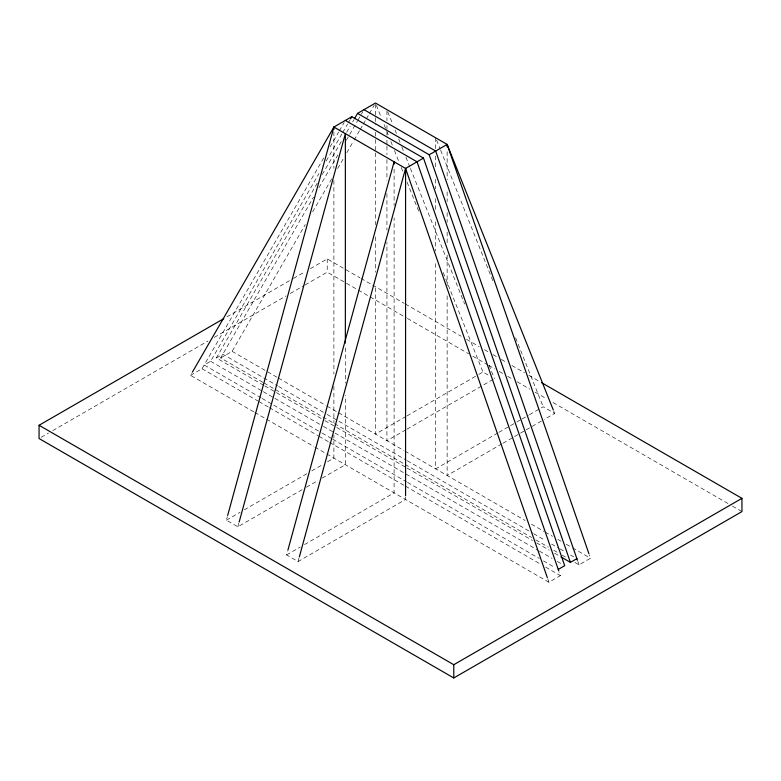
<?xml version="1.0" encoding="UTF-8"?>
<svg xmlns="http://www.w3.org/2000/svg" width="781" height="781" viewBox="0 0 781 781"><rect width="100%" height="100%" fill="white"/><g stroke="black" fill="none" stroke-linecap="round" stroke-linejoin="round"><path stroke-width="0.59" stroke-dasharray="3.9 2.93" d="M302.149 489.667L237.854 526.794L226.383 520.175L227.349 516.641M237.854 526.794L238.82 523.26M405.573 497.048L405.573 499.479L298.059 561.549L286.588 554.93L287.554 551.396M298.059 561.549L299.025 558.024M253.786 411.851L190.544 375.339L191.765 373.22M190.544 375.339L202.015 368.72L324.056 157.323M330.109 146.838L338.671 132.018M339.266 130.993L344.148 122.529M261.069 397.841L204.163 364.991L210.616 361.271L318.951 173.626M326.253 160.974L342.078 133.561M342.683 132.516L347.555 124.081M348.16 123.027L349.986 119.864M263.763 385.336L216.347 357.952L317.379 182.959M322.25 174.534L341.727 140.795M346.588 132.36L350.239 126.034M352.68 121.826L353.9 119.718M262.806 382.3L220.652 357.952L313.484 197.163M318.96 187.674L337.831 154.989M346.305 140.307L357.308 121.26M357.893 120.225L362.784 111.771M220.652 357.952L232.113 351.333L305.312 224.547M312.634 211.866L332.159 178.058M337.646 168.55L343.747 157.987M346.793 152.705L353.51 141.078M354.115 140.024L359.602 130.515M360.217 129.461L362.657 125.233M363.263 124.179L365.703 119.952M366.318 118.888L368.759 114.661M369.364 113.606L374.245 105.152M226.949 316.803L292.397 279.022M293.451 278.417L305.068 271.71M310.34 268.664L327.229 258.911L359.943 277.802M41.168 437.311L48.559 433.045M52.786 430.604L207.951 341.014M214.287 337.363L286.061 295.921M290.288 293.48L304.004 285.563M305.068 284.948L327.229 272.149L406.374 317.847M216.347 357.952L222.8 354.232L277.597 385.873M226.383 520.175L240.089 512.258M244.297 509.827L307.548 473.315M311.756 470.875L323.354 464.187M327.571 461.747L333.897 458.096L333.897 434.978M406.032 416.449L375.466 434.099L375.466 285.612M407.086 415.843L477.708 375.065M478.763 374.46L482.98 372.029L489.238 375.641M306.367 487.237L317.955 480.54M322.172 478.109L345.358 464.724L345.358 395.342M405.905 429.765L386.937 440.718L386.937 242.325M406.96 429.159L493.397 379.254M286.588 554.93L300.295 547.022M304.512 544.582L394.102 492.86L394.102 217.792M497.858 432.957L435.671 468.854L435.671 261.947M498.913 432.342L509.456 426.26M510.51 425.655L515.782 422.609M516.837 422.004L521.054 419.563M522.108 418.958L528.425 415.307M529.479 414.701L543.185 406.784L554.656 413.403L544.113 419.495M501.949 443.833L447.142 475.483L447.142 295.345M503.003 443.227L513.547 437.145M514.601 436.53L525.144 430.448M526.199 429.833L543.059 420.1M314.919 447.142L548.916 582.245L560.387 575.626L559.186 572.161M574.806 562.427L579.024 564.858L590.495 558.239L589.294 554.783M360.998 278.407L371.551 284.499M372.605 285.104L404.265 303.389M405.319 303.994L461.249 336.289M466.53 339.335L479.192 346.647M484.464 349.693L488.691 352.124M492.909 354.564L497.126 357.005M501.353 359.436L506.625 362.482M511.906 365.528L524.568 372.84M528.786 375.28L539.339 381.372M407.428 318.453L468.639 353.793M472.856 356.234L487.627 364.756M488.691 365.371L495.017 369.022M499.235 371.463L503.462 373.894M507.679 376.335L512.961 379.381M517.178 381.821L529.84 389.133M535.122 392.179L546.729 398.876M553.055 402.537L728.234 503.667M732.451 506.108L741.95 511.584M232.113 351.333L277.44 377.506M278.495 378.111L325.931 405.495M326.975 406.1L337.519 412.192M338.573 412.798L403.923 450.53M404.978 451.135L525.144 520.507M531.461 524.158L544.113 531.461M545.167 532.076L552.548 536.332M557.819 539.378L560.983 541.204M566.245 544.25L571.516 547.286M572.571 547.901L590.495 558.239M278.651 386.478L326.067 413.852M327.122 414.467L406.159 460.097M407.213 460.702L532.613 533.101M533.667 533.706L545.255 540.403M551.581 544.054L558.962 548.311M560.016 548.916L565.278 551.962M570.55 555.008L573.713 556.833M263.861 382.905L274.404 388.997M275.459 389.602L321.84 416.38M322.895 416.986L333.428 423.068M334.483 423.683L404.05 463.846M405.105 464.451L531.588 537.474M535.805 539.915L548.457 547.217M553.729 550.254L557.946 552.694M562.154 555.125L567.426 558.171M264.818 385.941L275.361 392.023M276.415 392.638L323.832 420.012M324.886 420.617L406.032 467.468M407.086 468.073L532.486 540.481M536.703 542.912L549.346 550.215M554.617 553.251L559.889 556.297M210.616 361.271L262.25 391.076M263.304 391.691L273.838 397.773M274.892 398.378L322.319 425.762M323.373 426.367L333.907 432.449M334.961 433.055L538.343 550.478M539.398 551.093L552.04 558.386M557.312 561.432L562.584 564.478M262.123 398.456L272.657 404.538M273.711 405.144L321.137 432.528M322.192 433.133L331.671 438.61M332.726 439.215L406.491 481.809M407.545 482.414L539.271 558.464M543.488 560.895L555.076 567.592M202.015 368.72L257.876 400.965M258.931 401.58L268.42 407.057M269.474 407.662L317.955 435.652M319.009 436.267L328.498 441.743M329.553 442.349L404.392 485.557M405.446 486.163L540.364 564.058M545.636 567.104L560.387 575.626M254.84 412.456L265.384 418.548M266.438 419.153L313.864 446.537M553.749 411.148L554.656 413.403M436.579 140.063L440.191 149.103M440.64 150.235L493.045 281.336M515.626 337.841L543.185 406.784M387.835 111.927L392.804 124.355M395.069 130.007L396.416 133.395M398.681 139.047L400.038 142.435M401.844 146.965L404.099 152.607M405.905 157.127L409.976 167.3M410.425 168.432L464.636 304.053M489.023 365.088L494.451 378.648M376.374 105.308L380.884 116.603M384.047 124.521L386.312 130.163M386.761 131.296L389.016 136.948M390.822 141.468L392.628 145.988M394.434 150.508L398.954 161.813M401.219 167.466L403.025 171.986M407.086 182.158L419.739 213.799M443.227 272.569L482.98 372.029M577.823 561.402L579.024 564.858M547.725 578.789L548.916 582.245M447.142 151.729L447.142 179.718M447.142 191.892L447.142 201.625M447.142 212.578L447.142 222.321M447.142 232.055L447.142 245.449M447.142 255.182L447.142 285.612M435.671 137.807L435.671 148.761M435.671 156.063L435.671 169.448M435.671 179.181L435.671 188.924M435.671 198.657L435.671 212.051M435.671 221.784L435.671 250.994M394.102 169.106L394.102 205.618M386.937 110.882L386.937 120.616M386.937 125.487L386.937 135.22M386.937 140.092L386.937 144.963M386.937 146.174L386.937 154.697M386.937 159.568L386.937 180.255M386.937 193.649L386.937 230.161M375.466 104.263L375.466 116.428M375.466 117.648L375.466 124.95M375.466 132.253L375.466 138.335M375.466 139.555L375.466 151.729M375.466 152.949L375.466 224.752M375.466 236.926L375.466 272.218M345.358 347.877L345.358 383.178M333.897 131.911L333.897 168.423M333.897 180.596L333.897 374.119M333.897 386.292L333.897 422.804M327.229 258.911L327.229 272.149"/><path stroke-width="1.17" d="M227.671 515.46L333.897 127.039L351.811 116.701L423.487 158.084L564.692 565.688L558.239 569.417M239.142 522.079L345.358 133.668L345.358 343.005M287.877 550.224L394.102 161.804L394.102 164.235M299.348 556.843L405.573 168.423L423.487 158.084M192.37 372.166L333.897 127.039L405.573 168.423L547.325 577.628M350.601 118.81L351.811 116.701M354.506 118.663L357.552 113.391L375.466 103.043L447.142 144.426L553.299 410.015M357.552 113.391L429.218 154.765L447.142 144.426L588.894 553.631M541.448 382.592L741.95 498.346L741.95 511.584L453.781 677.967L39.06 438.531L39.06 425.284L223.786 318.638M560.934 556.902L570.423 562.379L576.876 558.659M39.06 425.284L453.781 664.719L741.95 498.346M363.995 109.662L435.671 151.045L577.423 560.25M345.358 120.42L417.034 161.804L558.786 571.009M429.218 154.765L570.423 562.379M453.781 664.719L453.781 677.967M447.142 144.426L447.142 146.857M405.573 168.423L405.573 495.828M333.897 127.039L333.897 129.48"/></g></svg>
